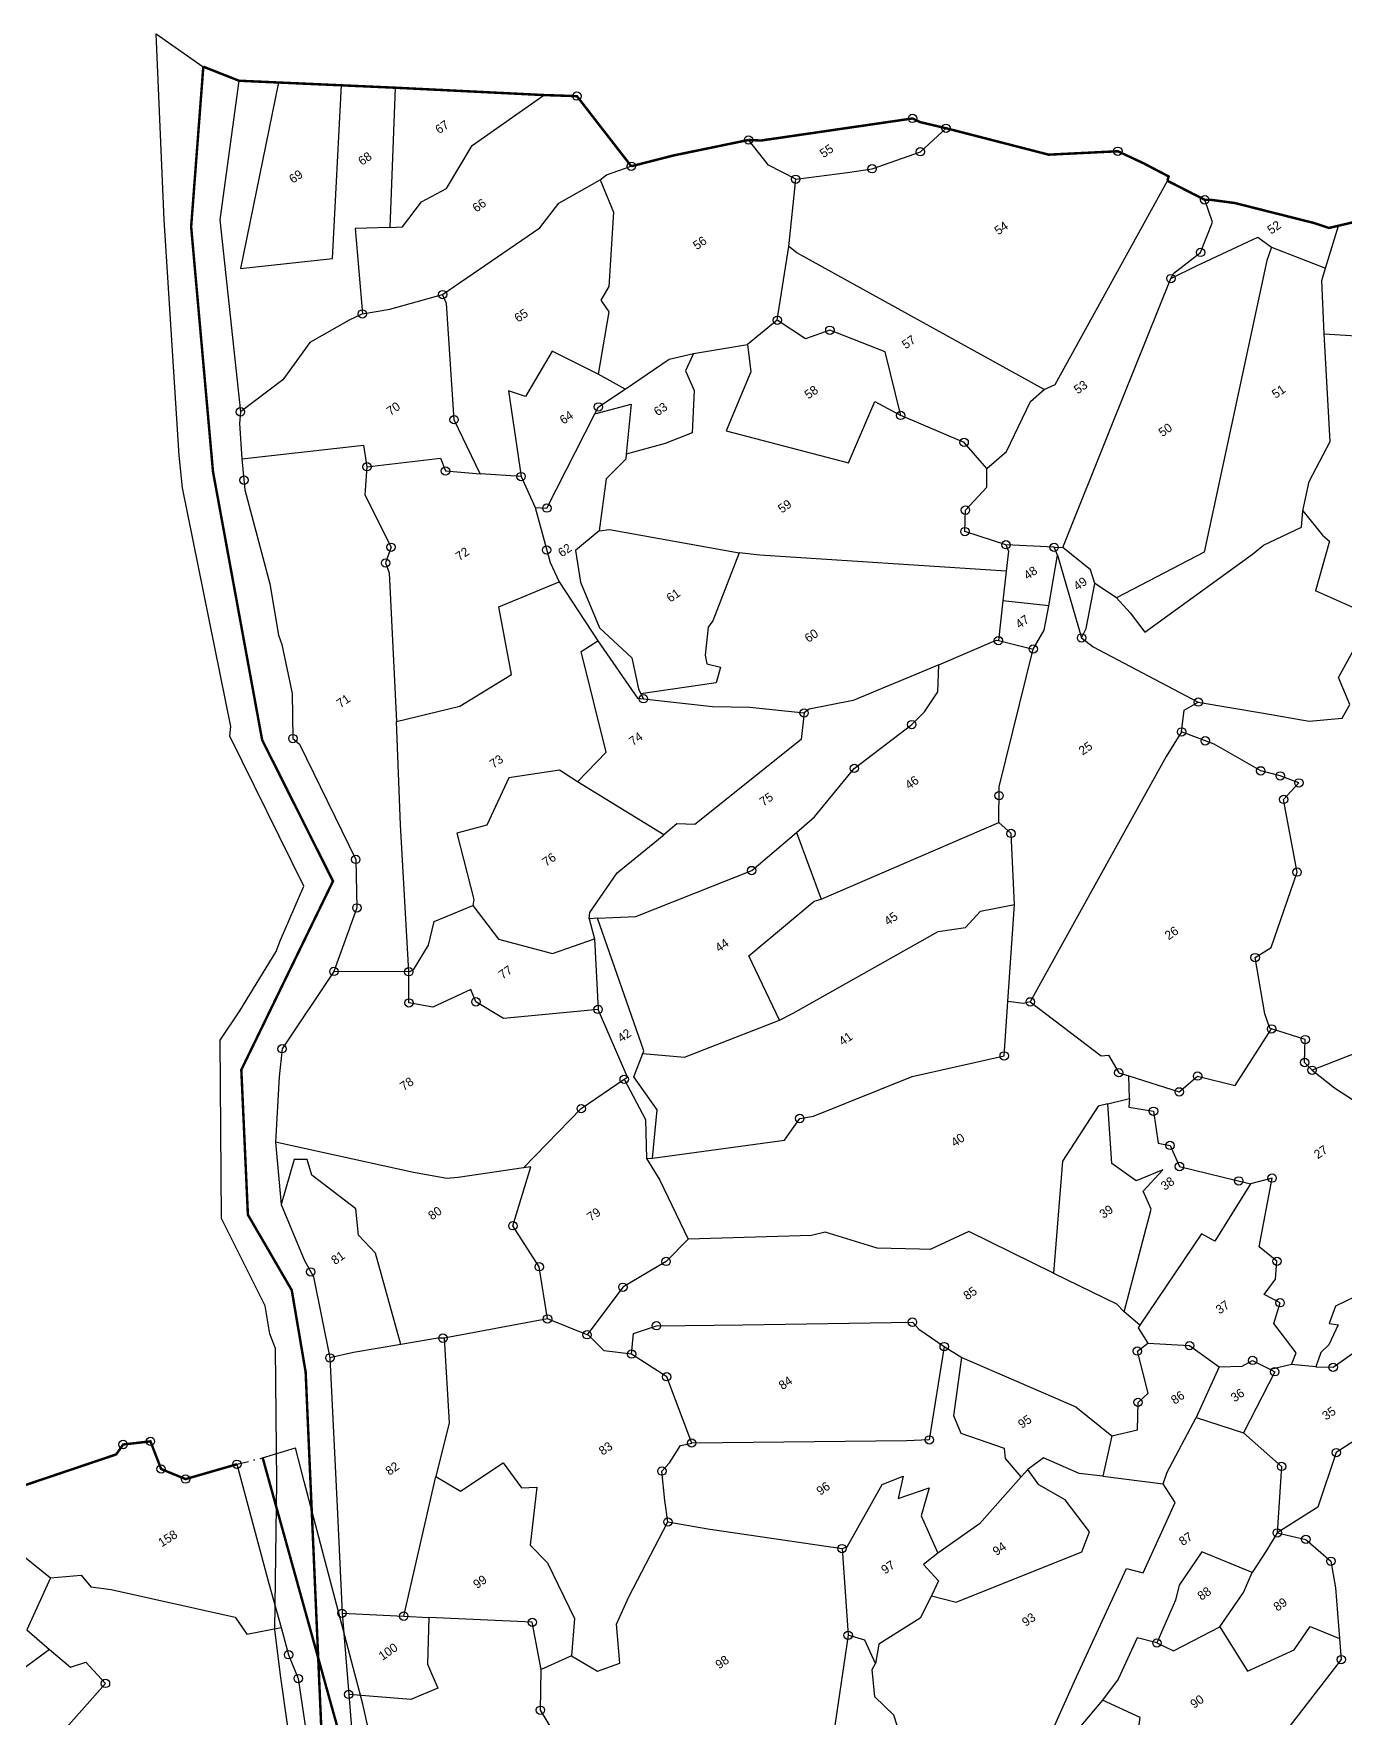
# Model space of a CAD drawing. Header units: metres. Extents: x 279314 to 283106, y 2040531 to 2045723.
# Drawn here: x 279998 to 280552, y 2045011 to 2045723 of the extents above; entities that cross this region are included whole.
import ezdxf
from ezdxf.enums import TextEntityAlignment as Align

# ---------------------------------------------------------------- set-up
doc = ezdxf.new("R2010")
doc.units = ezdxf.units.M
doc.header["$MEASUREMENT"] = 0
doc.linetypes.add('DASHDOT', pattern=[1, 0.5, -0.25, 0, -0.25])
for name, color, linetype in [('OFF', 1, 'Continuous'), ('POLY_PARCEL', 6, 'Continuous'), ('POLY_WATER', 4, 'Continuous'), ('SYM_STONE', 1, 'Continuous'), ('TEXT_PARCEL', 7, 'Continuous'), ('V_BOUND_LINE', 7, 'Continuous'), ('V_BOUND_STREAM_LINE', 7, 'DASHDOT')]:
    doc.layers.add(name, color=color, linetype=linetype)
doc.styles.add('TEXT_MAP', font='', dxfattribs={"height": 2.5})
doc.styles.get('TEXT_MAP').set_extended_font_data('Kruti Dev 050')

# ---------------------------------------------------------------- blocks, each defined once
blk = doc.blocks.new('STONE')
blk.add_circle((0, 0), 0.851)

msp = doc.modelspace()

# ---------------------------------------------------------------- linework, layer by layer
at = {"layer": 'OFF'}
for points in [[(280049.49, 2045723.24), (280069.5, 2045709.28)], [(280094.61, 2045120.68), (280108.47, 2045124.85)]]:
    msp.add_lwpolyline(points, dxfattribs=at)
at = {"layer": 'POLY_PARCEL'}
for points in [[(280101.33, 2045702.58), (280085.21, 2045623.84), (280124.11, 2045628.12), (280128.04, 2045701.39)], [(280150.66, 2045700.38), (280148.38, 2045641.2)], [(280148.38, 2045641.2), (280153.78, 2045641.48), (280161.86, 2045652.14), (280172.34, 2045657.8), (280183.21, 2045675.98), (280213.62, 2045697.27)], [(280320.17, 2045661.67), (280342.09, 2045664.49), (280352.51, 2045666.07), (280372.92, 2045673.26), (280383.77, 2045683.24)], [(280320.17, 2045661.67), (280308.68, 2045667.6), (280300.22, 2045678.27)], [(280237.36, 2045661.4), (280240.12, 2045663.58), (280250.59, 2045667.14)], [(280170.78, 2045612.84), (280170.78, 2045612.84), (280211.94, 2045641.13), (280219.97, 2045651.49), (280237.36, 2045661.4)], [(280237.36, 2045661.4), (280243.07, 2045647.77), (280241.13, 2045616.31), (280237.7, 2045610.48), (280241.08, 2045605.51), (280236.61, 2045579.24)], [(280317.29, 2045633.16), (280320.17, 2045661.67)], [(280425.29, 2045572.69), (280429.91, 2045574.8), (280477.45, 2045661.02)], [(280478.96, 2045619.61), (280480.16, 2045621.96), (280491.48, 2045630.67), (280496.51, 2045643.48), (280493.27, 2045652.94)], [(280148.38, 2045641.2), (280133.7, 2045640.81), (280136.8, 2045604.68)], [(280544.33, 2045624.04), (280549.87, 2045641.99)], [(280312.39, 2045602), (280317.29, 2045633.16)], [(280425.29, 2045572.69), (280320.7, 2045630.5), (280317.29, 2045633.16)], [(280521.46, 2045632.93), (280519.5, 2045627.2), (280492.95, 2045503.82), (280455.97, 2045484.51)], [(280478.96, 2045619.61), (280489.77, 2045625.08), (280515.69, 2045637.18), (280521.46, 2045632.93)], [(280521.46, 2045632.93), (280544.33, 2045624.04)], [(280543.84, 2045596.28), (280542.8, 2045618.77), (280544.33, 2045624.04)], [(280433.16, 2045505.8), (280453.98, 2045557.53), (280478.96, 2045619.61)], [(280136.8, 2045604.68), (280148.39, 2045606.71), (280148.39, 2045606.71), (280170.78, 2045612.84)], [(280186.71, 2045536.95), (280175.61, 2045559.91), (280172.44, 2045609.14), (280170.78, 2045612.84)], [(280136.8, 2045604.68), (280131.21, 2045602.05), (280114.54, 2045592.63), (280103.14, 2045576.74), (280085.22, 2045563.24)], [(280312.39, 2045602), (280299.71, 2045591.74)], [(280364.6, 2045561.7), (280358.09, 2045588.65), (280334.62, 2045597.78), (280324.34, 2045594.13), (280312.39, 2045602)], [(280534.8, 2045521.39), (280537.46, 2045533.73), (280546.32, 2045550.71), (280543.84, 2045596.28)], [(280543.84, 2045596.28), (280568.56, 2045594.75)], [(280236.61, 2045579.24), (280217.11, 2045588.92), (280205.9, 2045569.69), (280198.62, 2045572.11), (280203.99, 2045535.86)], [(280276.96, 2045587.92), (280299.71, 2045591.74)], [(280299.71, 2045591.74), (280301.19, 2045580.19), (280290.74, 2045555.16), (280342.48, 2045541.62), (280353.61, 2045567.54), (280364.6, 2045561.7)], [(280247.99, 2045572.89), (280266.66, 2045585.55), (280276.96, 2045587.92)], [(280276.96, 2045587.92), (280273.57, 2045580.58), (280277.18, 2045572.24), (280276.36, 2045554.31), (280264.9, 2045549.85), (280248.47, 2045545.3)], [(280247.99, 2045572.89), (280236.61, 2045579.24)], [(280235.23, 2045562.45), (280236.69, 2045565.33), (280247.99, 2045572.89)], [(280401.09, 2045539.21), (280409.37, 2045546.47), (280419.49, 2045567.58), (280425.29, 2045572.69)], [(280209.9, 2045522.79), (280214.89, 2045522.52), (280235.23, 2045562.45)], [(280235.23, 2045562.45), (280250.6, 2045566.43), (280248.47, 2045545.3)], [(280401.09, 2045539.21), (280391.45, 2045550.32), (280364.6, 2045561.7)], [(280085.86, 2045543.32), (280137.26, 2045549.07), (280138.76, 2045539.98)], [(280138.76, 2045539.98), (280137.84, 2045528.13), (280148.93, 2045505.96), (280146.61, 2045499.29), (280148.2, 2045495.07), (280151.19, 2045432.18)], [(280138.76, 2045539.98), (280169.82, 2045543.64), (280171.98, 2045538.21), (280186.71, 2045536.95)], [(280248.47, 2045545.3), (280248.26, 2045543.24), (280239.96, 2045534.82), (280237.06, 2045512.83)], [(280409.15, 2045506.98), (280391.76, 2045512.57), (280392, 2045521.63), (280401.08, 2045531.39), (280401.09, 2045539.21)], [(280203.99, 2045535.86), (280186.71, 2045536.95)], [(280203.99, 2045535.86), (280209.9, 2045522.79)], [(280209.9, 2045522.79), (280216.2, 2045499.45), (280220.08, 2045491.26)], [(280455.97, 2045484.51), (280461.67, 2045478.12), (280467.9, 2045470.07), (280513.5, 2045502.95), (280518.18, 2045506.84), (280534.18, 2045514.45), (280534.8, 2045521.39)], [(280534.8, 2045521.39), (280543.05, 2045511.05), (280546.06, 2045508.58), (280540.11, 2045487.43)], [(280237.06, 2045512.83), (280227.05, 2045504.57), (280229.17, 2045491.11), (280237.17, 2045471.87), (280250.76, 2045459.17), (280253.61, 2045446.09), (280254.67, 2045443.96)], [(280237.06, 2045512.83), (280241.31, 2045513.52), (280296.19, 2045503.56)], [(280296.19, 2045503.56), (280285.14, 2045474.86), (280283.07, 2045472.09), (280281.87, 2045460.34), (280282.61, 2045456.58), (280288.34, 2045455.23), (280286.51, 2045448.63), (280254.67, 2045443.96)], [(280409.23, 2045495.76), (280305, 2045502.55), (280296.19, 2045503.56)], [(280429.51, 2045505.91), (280409.15, 2045506.98)], [(280409.15, 2045506.98), (280410.25, 2045504.33), (280409.23, 2045495.76)], [(280429.51, 2045505.91), (280433.16, 2045505.8)], [(280430.92, 2045502.63), (280429.51, 2045505.91)], [(280446.71, 2045490.67), (280444.93, 2045496.38), (280433.16, 2045505.8)], [(280409.23, 2045495.76), (280407.75, 2045483.29)], [(280427.24, 2045481.2), (280430.92, 2045502.63)], [(280430.92, 2045502.63), (280441.12, 2045467.59)], [(280151.19, 2045432.18), (280178.01, 2045438.75), (280199.96, 2045452.06), (280194.61, 2045480.77), (280220.08, 2045491.26)], [(280220.08, 2045491.26), (280236.45, 2045466.4)], [(280441.12, 2045467.59), (280443.03, 2045471.5), (280446.71, 2045490.67)], [(280455.97, 2045484.51), (280446.71, 2045490.67)], [(280407.75, 2045483.29), (280405.95, 2045466.43)], [(280427.24, 2045481.2), (280407.75, 2045483.29)], [(280556.62, 2045480.2), (280540.11, 2045487.43)], [(280420.67, 2045462.88), (280425.28, 2045470.82), (280427.24, 2045481.2)], [(280441.12, 2045467.59), (280446.08, 2045463.87), (280490.53, 2045440.42)], [(280227.8, 2045406.74), (280240, 2045419.28), (280229.32, 2045461.76), (280236.45, 2045466.4)], [(280236.45, 2045466.4), (280253.24, 2045442.13), (280255.72, 2045441.85)], [(280380.74, 2045456.19), (280405.01, 2045466.65), (280405.95, 2045466.43)], [(280405.95, 2045466.43), (280420.67, 2045462.88)], [(280406.1, 2045389.5), (280406.29, 2045404.59), (280420.67, 2045462.88)], [(280490.53, 2045440.42), (280518.15, 2045435.78), (280537.41, 2045432.41), (280551.35, 2045433.6), (280554.71, 2045439.4), (280549.86, 2045450.79), (280558.3, 2045466.18)], [(280380.74, 2045456.19), (280344.43, 2045441.03), (280325.84, 2045437.42), (280323.74, 2045435.81)], [(280328.09, 2045391.91), (280344.98, 2045412.38), (280369.3, 2045430.93), (280374.69, 2045436.36), (280380.38, 2045444.73), (280380.74, 2045456.19)], [(280254.67, 2045443.96), (280255.72, 2045441.85)], [(280255.72, 2045441.85), (280284.94, 2045438.62), (280300.79, 2045438.23), (280323.74, 2045435.81)], [(280483.44, 2045427.8), (280484.62, 2045437.07), (280490.53, 2045440.42)], [(280156.43, 2045326.34), (280152.97, 2045388.47), (280151.19, 2045432.18)], [(280323.74, 2045435.81), (280322.44, 2045424.6), (280277.46, 2045388.61), (280269.92, 2045388.86), (280264.39, 2045384.31)], [(280483.44, 2045427.8), (280476.89, 2045417.38), (280419.42, 2045313.59)], [(280521.55, 2045302.15), (280520.74, 2045302.4), (280518.72, 2045308.51), (280514.59, 2045332.34), (280521.39, 2045336.61), (280532.32, 2045368.48), (280526.64, 2045399.25), (280533.11, 2045406.23), (280525.19, 2045409.21), (280516.98, 2045411.33), (280497.24, 2045422.61), (280483.44, 2045427.8)], [(280227.8, 2045406.74), (280220.15, 2045411.66), (280198.79, 2045408.44), (280189.54, 2045388.35), (280176.73, 2045384.96), (280183.95, 2045356.91), (280183.56, 2045354.29)], [(280264.39, 2045384.31), (280227.8, 2045406.74)], [(280320.44, 2045385.27), (280328.09, 2045391.91)], [(280330.96, 2045356.98), (280406.1, 2045389.5)], [(280412.81, 2045354.78), (280411.28, 2045384.84), (280406.1, 2045389.5)], [(280232.8, 2045348.7), (280233.04, 2045351.44), (280244.65, 2045368.12), (280264.39, 2045384.31)], [(280236.34, 2045349.05), (280252.51, 2045349.69), (280301.55, 2045369.16), (280320.44, 2045385.27)], [(280320.44, 2045385.27), (280330.96, 2045356.98)], [(280158.47, 2045327.18), (280164.84, 2045337.54), (280167.16, 2045347.56), (280183.56, 2045354.29)], [(280183.56, 2045354.29), (280194.42, 2045340.13), (280217.29, 2045333.98), (280235.09, 2045340.2)], [(280313.27, 2045305.88), (280300.28, 2045333.1), (280327.94, 2045356.16), (280330.96, 2045356.98)], [(280313.27, 2045305.88), (280319.06, 2045308.8), (280380.47, 2045343.3), (280392.07, 2045345.05), (280398.33, 2045351.99), (280412.81, 2045354.78)], [(280409.96, 2045313.76), (280412.81, 2045354.78)], [(280236.34, 2045349.05), (280232.8, 2045348.7)], [(280232.8, 2045348.7), (280235.09, 2045340.2)], [(280255.43, 2045291.67), (280255.89, 2045292.83), (280236.34, 2045349.05)], [(280235.09, 2045340.2), (280236.55, 2045310.4)], [(280156.43, 2045326.34), (280124.76, 2045326.45)], [(280156.43, 2045326.34), (280158.47, 2045327.18)], [(280236.55, 2045310.4), (280196.48, 2045306.52), (280184.84, 2045313.6), (280182.68, 2045318.85), (280166.63, 2045311.31), (280156.52, 2045313.14), (280156.43, 2045326.34)], [(280156.43, 2045326.34), (280156.43, 2045326.34)], [(280259.56, 2045247.4), (280315.49, 2045255.01), (280321.91, 2045264.23), (280327.73, 2045265.22), (280369.5, 2045282), (280408.39, 2045290.72), (280409.96, 2045313.76)], [(280419.42, 2045313.59), (280416.61, 2045312.94), (280409.96, 2045313.76)], [(280419.42, 2045313.59), (280449.46, 2045290.77), (280452.6, 2045291.05), (280456.88, 2045283.61), (280461.11, 2045282.27)], [(280247.59, 2045280.81), (280249.01, 2045281.77), (280236.55, 2045310.4)], [(280255.43, 2045291.67), (280273.12, 2045290.22), (280313.27, 2045305.88)], [(280596.17, 2045307.13), (280538.67, 2045284.67)], [(280461.11, 2045282.27), (280482.46, 2045275.51), (280490.21, 2045282.18), (280506.17, 2045278.26), (280521.55, 2045302.15)], [(280538.67, 2045284.67), (280535.54, 2045287.93), (280535.77, 2045297.63), (280521.55, 2045302.15)], [(280259.56, 2045247.4), (280261.55, 2045267.93), (280251.66, 2045281.91), (280255.43, 2045291.67)], [(280461.39, 2045272.63), (280461.11, 2045282.27)], [(280538.67, 2045284.67), (280548.15, 2045277.26), (280564.27, 2045266.73)], [(280205, 2045243.37), (280229.41, 2045268.41), (280247.59, 2045280.81)], [(280247.59, 2045280.81), (280256.58, 2045263.85), (280257.06, 2045247.35)], [(280452.27, 2045270.44), (280448.13, 2045269.52), (280433, 2045246.25), (280429.22, 2045198.73)], [(280452.27, 2045270.44), (280461.39, 2045272.63)], [(280459.18, 2045182.45), (280470.55, 2045225.89), (280467.26, 2045233.45), (280475.56, 2045242.45), (280464.21, 2045237.85), (280453.89, 2045245.23), (280452.27, 2045270.44)], [(280461.39, 2045272.63), (280461.11, 2045268.97), (280471.58, 2045267.32), (280473.59, 2045253.75), (280478.56, 2045252.85), (280482.57, 2045243.92), (280512.62, 2045236.59)], [(280158.5, 2045241.44), (280100.08, 2045254.26)], [(280153.03, 2045168.68), (280142.36, 2045207.23), (280135.17, 2045214.88), (280134.02, 2045225.97), (280115.47, 2045240.28), (280113.44, 2045246.87), (280107.97, 2045246.87), (280102.43, 2045227.78)], [(280257.06, 2045247.35), (280259.56, 2045247.4)], [(280257.06, 2045247.35), (280262.61, 2045238.1), (280274.63, 2045213.23)], [(280205, 2045243.37), (280177.28, 2045239.24), (280172.49, 2045238.87), (280158.5, 2045241.44)], [(280215.14, 2045179.44), (280211.65, 2045201.51), (280200.5, 2045218.83), (280208.03, 2045243.83), (280205, 2045243.37)], [(280512.62, 2045236.59), (280497.56, 2045212.28), (280491.86, 2045215.49), (280465.85, 2045176.79)], [(280529.99, 2045160.12), (280531.93, 2045165.15), (280522.51, 2045177.5), (280525.13, 2045186.26), (280518.34, 2045189.79), (280523.22, 2045196.21), (280523.83, 2045203.8), (280516.35, 2045209.9), (280521.78, 2045239.04), (280512.62, 2045236.59)], [(280617.94, 2045227.41), (280604.45, 2045219.15), (280596.5, 2045221.23), (280593.46, 2045216.53), (280581.79, 2045216.47), (280575.65, 2045208.1), (280567.73, 2045211.07), (280561.08, 2045203.43), (280556.74, 2045188.71), (280548.59, 2045184.8), (280545.85, 2045177.48), (280549.72, 2045176.9), (280545.75, 2045168.52), (280542.35, 2045165.29), (280540.33, 2045159.12)], [(280274.63, 2045213.23), (280265.34, 2045203.76), (280247.07, 2045192.85), (280231.91, 2045172.71)], [(280429.22, 2045198.73), (280393.42, 2045216.46), (280377.02, 2045208.79), (280372.57, 2045208.96), (280354.69, 2045209.38), (280332.6, 2045216.2), (280326.82, 2045214.7), (280274.63, 2045213.23)], [(280429.22, 2045198.73), (280455.9, 2045185.88), (280459.18, 2045182.45)], [(280465.85, 2045176.79), (280459.18, 2045182.45)], [(280215.14, 2045179.44), (280171.44, 2045171.27)], [(280231.91, 2045172.71), (280215.14, 2045179.44)], [(280250.74, 2045164.53), (280251.53, 2045173.32), (280261.22, 2045176.56), (280297.83, 2045176.97), (280369.57, 2045178.06), (280372.29, 2045175.07), (280383, 2045167.74)], [(280465.85, 2045176.79), (280465.14, 2045175.73), (280469.2, 2045169.14)], [(280153.03, 2045168.68), (280133.11, 2045165.25), (280123.08, 2045162.94)], [(280171.44, 2045171.27), (280168.68, 2045171.36), (280153.03, 2045168.68)], [(280171.44, 2045171.27), (280173.5, 2045135.45), (280167.91, 2045112.77)], [(280250.74, 2045164.53), (280239.19, 2045166), (280232.64, 2045172.41), (280231.91, 2045172.71)], [(280453.98, 2045130.01), (280464.84, 2045132.5), (280465.03, 2045144.13), (280469.32, 2045147.97), (280464.75, 2045165.84), (280469.2, 2045169.14)], [(280469.2, 2045169.14), (280486.83, 2045168.12), (280499.31, 2045159.19)], [(280276.15, 2045126.92), (280265.58, 2045154.95), (280250.74, 2045164.53)], [(280383, 2045167.74), (280376.71, 2045128.25), (280367.02, 2045127.82), (280276.15, 2045126.92)], [(280383, 2045167.74), (280390.47, 2045163.07)], [(280415.59, 2045112.61), (280408.98, 2045120.36), (280408.46, 2045124.55), (280390.14, 2045130.95), (280387.14, 2045138.42), (280390.47, 2045163.07)], [(280390.47, 2045163.07), (280438.73, 2045142.27), (280453.98, 2045130.01)], [(280499.31, 2045159.19), (280509.1, 2045159.47), (280513.52, 2045161.87), (280521.1, 2045158.01)], [(280540.33, 2045159.12), (280547.6, 2045158.96), (280555.72, 2045164.79), (280571.29, 2045162.99)], [(280499.31, 2045159.19), (280489.62, 2045137.66)], [(280521.1, 2045158.01), (280522.9, 2045157.09), (280509.61, 2045131.3)], [(280529.99, 2045160.12), (280521.1, 2045158.01)], [(280540.33, 2045159.12), (280529.99, 2045160.12)], [(280475.73, 2045109.63), (280477.34, 2045114.64), (280489.62, 2045137.66)], [(280489.62, 2045137.66), (280509.61, 2045131.3)], [(280570.85, 2045137.81), (280566.26, 2045134.03), (280548.93, 2045122.87), (280541.07, 2045099.76), (280523.93, 2045088.89)], [(280266.08, 2045093.52), (280264.77, 2045102.62), (280263.54, 2045115.03), (280266.79, 2045118.54), (280271.37, 2045125.92), (280276.15, 2045126.92)], [(280453.98, 2045130.01), (280453.98, 2045130.01), (280450.18, 2045112.89)], [(280509.61, 2045131.3), (280525.79, 2045117.04), (280523.93, 2045088.89)], [(280167.91, 2045112.77), (280178.34, 2045106.52), (280196.32, 2045118.56), (280204.1, 2045107.95), (280210.62, 2045108.26), (280207.78, 2045083.77), (280215.12, 2045076.22), (280226.62, 2045052.62), (280225.3, 2045036.87)], [(280450.18, 2045112.89), (280440.16, 2045113.99), (280425.07, 2045120.66), (280418.4, 2045115.77)], [(280154.33, 2045053.66), (280167.91, 2045112.77)], [(280341.94, 2045082.95), (280356.74, 2045109.35), (280365.59, 2045112.87), (280363.48, 2045103.38), (280376.61, 2045107.93), (280373.3, 2045096.09), (280380.34, 2045080.29)], [(280377.65, 2045062.23), (280388.05, 2045059.62), (280441.27, 2045080.86), (280444.49, 2045089.38), (280434.26, 2045102.9), (280423.11, 2045109.28), (280418.4, 2045115.77)], [(280415.59, 2045112.61), (280397.91, 2045092.7), (280380.34, 2045080.29)], [(280418.4, 2045115.77), (280415.59, 2045112.61)], [(280450.18, 2045112.89), (280450.18, 2045112.89), (280475.73, 2045109.63)], [(280422.59, 2044989.82), (280425.54, 2044998.1), (280438.16, 2045026.19), (280460.2, 2045073.87), (280467.19, 2045071.98), (280480.7, 2045101.75), (280475.73, 2045109.63)], [(279969.23, 2045099.7), (279976.01, 2045093.08), (280004.9, 2045069.94)], [(280225.3, 2045036.87), (280236.31, 2045030.4), (280245.76, 2045033.78), (280244.27, 2045050.22), (280249.5, 2045061.83), (280266.08, 2045093.52)], [(280266.08, 2045093.52), (280282.94, 2045090.56), (280339.77, 2045082.27)], [(280339.77, 2045082.27), (280339.77, 2045082.27), (280341.94, 2045082.95)], [(280523.93, 2045088.89), (280519.45, 2045081.5), (280513.28, 2045072.18)], [(280523.93, 2045088.89), (280523.93, 2045088.89)], [(280523.93, 2045088.89), (280536.03, 2045086.16), (280546.66, 2045076.9), (280548.59, 2045065.6), (280550.3, 2045044.27)], [(280339.77, 2045082.27), (280342.37, 2045045.57)], [(280339.77, 2045082.27), (280339.77, 2045082.27)], [(280380.34, 2045080.29), (280374.2, 2045075.57), (280380.66, 2045068.65), (280377.65, 2045062.23)], [(280513.28, 2045072.18), (280492, 2045080.92), (280482.45, 2045066.73), (280480.93, 2045060.42), (280473.03, 2045042.32)], [(280004.9, 2045069.94), (279994.79, 2045047.88), (280004.48, 2045039.58)], [(280004.9, 2045069.94), (280017.74, 2045070.99), (280021.96, 2045066.09), (280030.48, 2045064.92), (280082.94, 2045053.25), (280087.98, 2045046.07), (280102.38, 2045048.84)], [(280499.65, 2045049.19), (280509.63, 2045063.67), (280513.28, 2045072.18)], [(280377.65, 2045062.23), (280372.87, 2045052.84), (280355.35, 2045041.79), (280354, 2045033.63)], [(280128.19, 2045054.88), (280154.33, 2045053.66)], [(280004.48, 2045039.58), (279988.7, 2045028), (279962.12, 2045025.8), (279952.02, 2045053.42)], [(280164.93, 2045053.16), (280164.32, 2045033.37), (280168.67, 2045023.13), (280157.37, 2045018.47), (280131.01, 2045020.55)], [(280154.33, 2045053.66), (280164.93, 2045053.16)], [(280212.41, 2045031.12), (280208.71, 2045051.07), (280164.93, 2045053.16)], [(280473.03, 2045042.32), (280480, 2045038.95), (280499.65, 2045049.19)], [(280499.65, 2045049.19), (280511.41, 2045030.39), (280531.08, 2045039.38), (280537.87, 2045049.35), (280550.3, 2045044.27)], [(280342.37, 2045045.57), (280334.97, 2044996.04), (280333.13, 2044988.67), (280327.24, 2044985.01)], [(280354, 2045033.63), (280349.46, 2045043.54), (280342.37, 2045045.57)], [(280473.03, 2045042.32), (280464.7, 2045044.55), (280456.65, 2045026.98), (280449.94, 2045018.08)], [(280550.3, 2045044.27), (280551.04, 2045035.31), (280525.66, 2045002.47), (280504.92, 2044982.85)], [(280004.48, 2045039.58), (280013.26, 2045032.06), (280019.8, 2045034.22), (280028.1, 2045025.2), (280010.31, 2045005.16), (279984.22, 2044975.02), (279976.44, 2044968.97), (279983.03, 2044966.19), (279980.63, 2044960.94), (279990.84, 2044941.73), (280002.28, 2044935.23), (280000.67, 2044923.65), (280030.31, 2044873.78)], [(280225.3, 2045036.87), (280212.41, 2045031.12)], [(280404.44, 2044992.48), (280392.84, 2044993.34), (280371.29, 2044987.05), (280368.7, 2044989.88), (280361.74, 2045011.79), (280353.69, 2045019.47), (280352.56, 2045031.16), (280354, 2045033.63)], [(280222.57, 2044996.73), (280212.14, 2045013.88), (280212.41, 2045031.12)], [(280449.94, 2045018.08), (280440.05, 2045006.44), (280431.1, 2044979.83)], [(280504.92, 2044982.85), (280482.77, 2044994.09), (280483.6, 2044998.67), (280465.06, 2045004.77), (280465.91, 2045010.83), (280449.94, 2045018.08)]]:
    msp.add_lwpolyline(points, dxfattribs=at)
at = {"layer": 'POLY_WATER'}
for points in [[(280108.1, 2044986.92), (280102.27, 2045027.74), (280099.77, 2045047.85), (280100.67, 2045110.61), (280100.1, 2045166.93), (280097.64, 2045173.18), (280095.67, 2045184.97), (280077.26, 2045221.98), (280076.66, 2045297.35), (280084.93, 2045309.76), (280100.31, 2045334.85), (280102.05, 2045339.41), (280112.06, 2045362.58), (280080.78, 2045426), (280081.14, 2045430.05), (280060.67, 2045531.12), (280059.28, 2045544.79), (280052.9, 2045644.52), (280049.49, 2045723.24)], [(280084.59, 2045703.33), (280076.45, 2045644.46), (280085.22, 2045563.24)], [(280085.22, 2045563.24), (280084.77, 2045558.29), (280085.86, 2045543.32)], [(280085.86, 2045543.32), (280087.09, 2045530.29), (280097.67, 2045490.44), (280101.34, 2045468.75), (280102.76, 2045464.83), (280107.06, 2045444.09), (280107.4, 2045424.99), (280110.26, 2045422.63), (280133.99, 2045373.84), (280134.5, 2045353.33), (280134.5, 2045353.33), (280124.76, 2045326.45)], [(280124.76, 2045326.45), (280102.8, 2045293.72), (280101.6, 2045281.87), (280100.08, 2045254.26)], [(280100.08, 2045254.26), (280102.43, 2045227.78)], [(280102.43, 2045227.78), (280112.19, 2045204.38), (280116.07, 2045197.27), (280123.08, 2045162.94)], [(280123.08, 2045162.94), (280126.18, 2045099.89), (280128.19, 2045054.88)], [(280139.3, 2045006.35), (280136.97, 2045016.4), (280112.21, 2045110.66), (280108.47, 2045124.85)], [(280083.73, 2045117.94), (280097.2, 2045067.5), (280102.38, 2045048.84)], [(280128.19, 2045054.88), (280131.01, 2045020.55)], [(280102.38, 2045048.84), (280105.57, 2045037.33), (280109.68, 2045027.24), (280116.65, 2044979.79), (280124.96, 2044962.66)], [(280131.01, 2045020.55), (280135.04, 2044971.52), (280138.47, 2044933.42)]]:
    msp.add_lwpolyline(points, dxfattribs=at)
at = {"layer": 'V_BOUND_LINE', "const_width": 1.04}
for points in [[(280084.59, 2045703.33), (280069.5, 2045709.28)], [(280101.33, 2045702.58), (280084.59, 2045703.33)], [(280128.04, 2045701.39), (280101.33, 2045702.58)], [(280150.66, 2045700.38), (280128.04, 2045701.39)], [(280213.62, 2045697.27), (280150.66, 2045700.38)], [(280250.59, 2045667.14), (280227.59, 2045696.81), (280213.62, 2045697.27)], [(280300.22, 2045678.27), (280305.51, 2045678.03), (280369.63, 2045687.37), (280372.76, 2045685.83), (280383.77, 2045683.24)], [(280383.77, 2045683.24), (280427.22, 2045672.05), (280456.49, 2045673.49), (280467.31, 2045668.43), (280478.01, 2045662.82), (280477.45, 2045661.02)], [(280250.59, 2045667.14), (280268.47, 2045671.71), (280300.22, 2045678.27)], [(280477.45, 2045661.02), (280493.27, 2045652.94)], [(280493.27, 2045652.94), (280495.88, 2045652.94), (280506.05, 2045651.57), (280539.34, 2045643.17), (280545.82, 2045641.04), (280549.87, 2045641.99)], [(280549.87, 2045641.99), (280559.8, 2045644.31), (280567.48, 2045642.31), (280580.97, 2045639.03)], [(279969.23, 2045099.7), (279977.61, 2045099.47), (279981.35, 2045103.09), (279980.14, 2045106.2), (279985.56, 2045110.12), (279994.76, 2045109.32), (280032.65, 2045122.11), (280035.56, 2045126.3), (280047.13, 2045127.63), (280051.65, 2045115.93), (280061.98, 2045111.66), (280083.73, 2045117.94)]]:
    msp.add_lwpolyline(points, dxfattribs=at)
at = {"layer": 'V_BOUND_STREAM_LINE', "ltscale": 10, "const_width": 1.04, "flags": 128}
for points in [[(280069.5, 2045709.28), (280064.35, 2045641.54), (280073.59, 2045537.96), (280094.39, 2045424.41), (280124.38, 2045364.66), (280085.58, 2045284.83), (280088.36, 2045223.51), (280106.92, 2045191.59), (280112.8, 2045156.94), (280120.07, 2044991.51), (280134.93, 2044832.55), (280215.58, 2044755.81), (280218.09, 2044719.84), (280186.21, 2044661.77), (280152.09, 2044495.95), (280186.01, 2044409.9), (280266.75, 2044348.37)], [(280094.61, 2045120.68), (280137.28, 2044966.92), (280219.25, 2044807.59), (280210.59, 2044757.14), (280169.66, 2044689.68), (280161.01, 2044591.16), (280192.89, 2044474.11), (280240.64, 2044407.51), (280276.68, 2044365.67), (280303.98, 2044292.34), (280279.71, 2044229.62), (280342.57, 2044132.5), (280429.01, 2044084.49), (280473.72, 2044048.21)]]:
    msp.add_lwpolyline(points, dxfattribs=at)
at = {"layer": 'V_BOUND_STREAM_LINE', "ltscale": 10, "flags": 128}
msp.add_lwpolyline([(280083.73, 2045117.94), (280094.61, 2045120.68)], dxfattribs=at)

# ---------------------------------------------------------------- block references
at = {"layer": 'SYM_STONE'}
for p, xscale, yscale, zscale, rotation in [((280227.59, 2045696.81), 2.07880163858739, 2.07880163858739, 2.07880163858739, 34.70413316288057), ((280369.63, 2045687.37), 2.07880163858739, 2.07880163858739, 2.07880163858739, 34.70413316288057), ((280383.77, 2045683.24), 2.07880163858739, 2.07880163858739, 2.07880163858739, 34.70413316288057), ((280300.22, 2045678.27), 2.07880163858739, 2.07880163858739, 2.07880163858739, 34.70413316288057), ((280372.92, 2045673.26), 2.07880163858739, 2.07880163858739, 2.07880163858739, 34.70413316288057), ((280456.49, 2045673.49), 2.07880163858739, 2.07880163858739, 2.07880163858739, 34.70413316288057), ((280250.59, 2045667.14), 2.07880163858739, 2.07880163858739, 2.07880163858739, 34.70413316288057), ((280352.51, 2045666.07), 2.07880163858739, 2.07880163858739, 2.07880163858739, 34.70413316288057), ((280320.17, 2045661.67), 2.07880163858739, 2.07880163858739, 2.07880163858739, 34.70413316288057), ((280493.27, 2045652.94), 2.07880163858739, 2.07880163858739, 2.07880163858739, 34.70413316288057), ((280491.48, 2045630.67), 2.07880163858739, 2.07880163858739, 2.07880163858739, 34.70413316288057), ((280478.96, 2045619.61), 2.07880163858739, 2.07880163858739, 2.07880163858739, 34.70413316288057), ((280170.78, 2045612.84), 2.07880163858739, 2.07880163858739, 2.07880163858739, 34.70413316288057), ((280136.8, 2045604.68), 2.07880163858739, 2.07880163858739, 2.07880163858739, 34.70413316288057), ((280312.39, 2045602), 2.07880163858739, 2.07880163858739, 2.07880163858739, 34.70413316288057), ((280334.62, 2045597.78), 2.07880163858739, 2.07880163858739, 2.07880163858739, 34.70413316288057), ((280236.69, 2045565.33), 2.07880163858739, 2.07880163858739, 2.07880163858739, 34.70413316288057), ((280085.22, 2045563.24), 2.07880163858739, 2.07880163858739, 2.07880163858739, 34.70413316288057), ((280175.61, 2045559.91), 2.07880163858739, 2.07880163858739, 2.07880163858739, 34.70413316288057), ((280364.6, 2045561.7), 2.07880163858739, 2.07880163858739, 2.07880163858739, 34.70413316288057), ((280391.45, 2045550.32), 2.07880163858739, 2.07880163858739, 2.07880163858739, 34.70413316288057), ((280138.76, 2045539.98), 2.07880163858739, 2.07880163858739, 2.07880163858739, 34.70413316288057), ((280171.98, 2045538.21), 2.07880163858739, 2.07880163858739, 2.07880163858739, 34.70413316288057), ((280086.71, 2045534.32), 2.07880163858739, 2.07880163858739, 2.07880163858739, 34.70413316288057), ((280203.99, 2045535.86), 2.07880163858739, 2.07880163858739, 2.07880163858739, 34.70413316288057), ((280214.89, 2045522.52), 2.07880163858739, 2.07880163858739, 2.07880163858739, 34.70413316288057), ((280392, 2045521.63), 2.07880163858739, 2.07880163858739, 2.07880163858739, 34.70413316288057), ((280391.76, 2045512.57), 2.07880163858739, 2.07880163858739, 2.07880163858739, 34.70413316288057), ((280148.93, 2045505.96), 2.07880163858739, 2.07880163858739, 2.07880163858739, 34.70413316288057), ((280214.77, 2045504.76), 2.07880163858739, 2.07880163858739, 2.07880163858739, 34.70413316288057), ((280409.15, 2045506.98), 2.07880163858739, 2.07880163858739, 2.07880163858739, 34.70413316288057), ((280429.51, 2045505.91), 2.07880163858739, 2.07880163858739, 2.07880163858739, 34.70413316288057), ((280146.61, 2045499.29), 2.07880163858739, 2.07880163858739, 2.07880163858739, 34.70413316288057), ((280405.95, 2045466.43), 2.07880163858739, 2.07880163858739, 2.07880163858739, 34.70413316288057), ((280441.12, 2045467.59), 2.07880163858739, 2.07880163858739, 2.07880163858739, 34.70413316288057), ((280420.67, 2045462.88), 2.07880163858739, 2.07880163858739, 2.07880163858739, 34.70413316288057), ((280255.72, 2045441.85), 2.07880163858739, 2.07880163858739, 2.07880163858739, 34.70413316288057), ((280490.53, 2045440.42), 2.07880163858739, 2.07880163858739, 2.07880163858739, 34.70413316288057), ((280323.74, 2045435.81), 2.07880163858739, 2.07880163858739, 2.07880163858739, 34.70413316288057), ((280369.3, 2045430.93), 2.07880163858739, 2.07880163858739, 2.07880163858739, 34.70413316288057), ((280107.4, 2045424.99), 2.07880163858739, 2.07880163858739, 2.07880163858739, 34.70413316288057), ((280483.44, 2045427.8), 2.07880163858739, 2.07880163858739, 2.07880163858739, 34.70413316288057), ((280493.45, 2045424.03), 2.07880163858739, 2.07880163858739, 2.07880163858739, 34.70413316288057), ((280344.98, 2045412.38), 2.07880163858739, 2.07880163858739, 2.07880163858739, 34.70413316288057), ((280516.98, 2045411.33), 2.07880163858739, 2.07880163858739, 2.07880163858739, 34.70413316288057), ((280525.19, 2045409.21), 2.07880163858739, 2.07880163858739, 2.07880163858739, 34.70413316288057), ((280406.24, 2045400.84), 2.07880163858739, 2.07880163858739, 2.07880163858739, 34.70413316288057), ((280533.11, 2045406.23), 2.07880163858739, 2.07880163858739, 2.07880163858739, 34.70413316288057), ((280526.64, 2045399.25), 2.07880163858739, 2.07880163858739, 2.07880163858739, 34.70413316288057), ((280411.28, 2045384.84), 2.07880163858739, 2.07880163858739, 2.07880163858739, 34.70413316288057), ((280133.99, 2045373.84), 2.07880163858739, 2.07880163858739, 2.07880163858739, 34.70413316288057), ((280301.55, 2045369.16), 2.07880163858739, 2.07880163858739, 2.07880163858739, 34.70413316288057), ((280532.32, 2045368.48), 2.07880163858739, 2.07880163858739, 2.07880163858739, 34.70413316288057), ((280134.5, 2045353.33), 2.07880163858739, 2.07880163858739, 2.07880163858739, 34.70413316288057), ((280514.59, 2045332.34), 2.07880163858739, 2.07880163858739, 2.07880163858739, 34.70413316288057), ((280124.76, 2045326.45), 2.07880163858739, 2.07880163858739, 2.07880163858739, 34.70413316288057), ((280156.43, 2045326.34), 2.07880163858739, 2.07880163858739, 2.07880163858739, 34.70413316288057), ((280156.52, 2045313.14), 2.07880163858739, 2.07880163858739, 2.07880163858739, 34.70413316288057), ((280184.84, 2045313.6), 2.07880163858739, 2.07880163858739, 2.07880163858739, 34.70413316288057), ((280236.55, 2045310.4), 2.07880163858739, 2.07880163858739, 2.07880163858739, 34.70413316288057), ((280419.42, 2045313.59), 2.07880163858739, 2.07880163858739, 2.07880163858739, 34.70413316288057), ((280521.55, 2045302.15), 2.07880163858739, 2.07880163858739, 2.07880163858739, 34.70413316288057), ((280535.77, 2045297.63), 2.07880163858739, 2.07880163858739, 2.07880163858739, 34.70413316288057), ((280102.8, 2045293.72), 2.07880163858739, 2.07880163858739, 2.07880163858739, 34.70413316288057), ((280408.39, 2045290.72), 2.07880163858739, 2.07880163858739, 2.07880163858739, 34.70413316288057), ((280535.54, 2045287.93), 2.07880163858739, 2.07880163858739, 2.07880163858739, 34.70413316288057), ((280247.59, 2045280.81), 2.07880163858739, 2.07880163858739, 2.07880163858739, 34.70413316288057), ((280456.88, 2045283.61), 2.07880163858739, 2.07880163858739, 2.07880163858739, 34.70413316288057), ((280490.21, 2045282.18), 2.07880163858739, 2.07880163858739, 2.07880163858739, 34.70413316288057), ((280538.67, 2045284.67), 2.07880163858739, 2.07880163858739, 2.07880163858739, 34.70413316288057), ((280482.46, 2045275.51), 2.07880163858739, 2.07880163858739, 2.07880163858739, 34.70413316288057), ((280229.41, 2045268.41), 2.07880163858739, 2.07880163858739, 2.07880163858739, 34.70413316288057), ((280471.58, 2045267.32), 2.07880163858739, 2.07880163858739, 2.07880163858739, 34.70413316288057), ((280321.91, 2045264.23), 2.07880163858739, 2.07880163858739, 2.07880163858739, 34.70413316288057), ((280478.56, 2045252.85), 2.07880163858739, 2.07880163858739, 2.07880163858739, 34.70413316288057), ((280482.57, 2045243.92), 2.07880163858739, 2.07880163858739, 2.07880163858739, 34.70413316288057), ((280507.64, 2045237.81), 2.07880163858739, 2.07880163858739, 2.07880163858739, 34.70413316288057), ((280521.78, 2045239.04), 2.07880163858739, 2.07880163858739, 2.07880163858739, 34.70413316288057), ((280200.5, 2045218.83), 2.07880163858739, 2.07880163858739, 2.07880163858739, 34.70413316288057), ((280211.65, 2045201.51), 2.07880163858739, 2.07880163858739, 2.07880163858739, 34.70413316288057), ((280265.34, 2045203.76), 2.07880163858739, 2.07880163858739, 2.07880163858739, 34.70413316288057), ((280523.83, 2045203.8), 2.07880163858739, 2.07880163858739, 2.07880163858739, 34.70413316288057), ((280114.94, 2045199.34), 2.07880163858739, 2.07880163858739, 2.07880163858739, 34.70413316288057), ((280247.07, 2045192.85), 2.07880163858739, 2.07880163858739, 2.07880163858739, 34.70413316288057), ((280525.13, 2045186.26), 2.07880163858739, 2.07880163858739, 2.07880163858739, 34.70413316288057), ((280215.14, 2045179.44), 2.07880163858739, 2.07880163858739, 2.07880163858739, 34.70413316288057), ((280231.91, 2045172.71), 2.07880163858739, 2.07880163858739, 2.07880163858739, 34.70413316288057), ((280261.22, 2045176.56), 2.07880163858739, 2.07880163858739, 2.07880163858739, 34.70413316288057), ((280369.57, 2045178.06), 2.07880163858739, 2.07880163858739, 2.07880163858739, 34.70413316288057), ((280170.86, 2045171.29), 2.07880163858739, 2.07880163858739, 2.07880163858739, 34.70413316288057), ((280383, 2045167.74), 2.07880163858739, 2.07880163858739, 2.07880163858739, 34.70413316288057), ((280464.75, 2045165.84), 2.07880163858739, 2.07880163858739, 2.07880163858739, 34.70413316288057), ((280486.83, 2045168.12), 2.07880163858739, 2.07880163858739, 2.07880163858739, 34.70413316288057), ((280123.08, 2045162.94), 2.07880163858739, 2.07880163858739, 2.07880163858739, 34.70413316288057), ((280250.74, 2045164.53), 2.07880163858739, 2.07880163858739, 2.07880163858739, 34.70413316288057), ((280513.52, 2045161.87), 2.07880163858739, 2.07880163858739, 2.07880163858739, 34.70413316288057), ((280547.6, 2045158.96), 2.07880163858739, 2.07880163858739, 2.07880163858739, 34.70413316288057), ((280265.58, 2045154.95), 2.07880163858739, 2.07880163858739, 2.07880163858739, 34.70413316288057), ((280522.9, 2045157.09), 2.07880163858739, 2.07880163858739, 2.07880163858739, 34.70413316288057), ((280465.03, 2045144.13), 2.07880163858739, 2.07880163858739, 2.07880163858739, 34.70413316288057), ((280035.56, 2045126.3), 2.078105960937939, 2.078105960937939, 2.078105960937939, 32.54100927107127), ((280047.13, 2045127.63), 2.078105960937939, 2.078105960937939, 2.078105960937939, 32.54100927107127), ((280276.15, 2045126.92), 2.07880163858739, 2.07880163858739, 2.07880163858739, 34.70413316288057), ((280376.71, 2045128.25), 2.07880163858739, 2.07880163858739, 2.07880163858739, 34.70413316288057), ((280548.93, 2045122.87), 2.07880163858739, 2.07880163858739, 2.07880163858739, 34.70413316288057), ((280051.65, 2045115.93), 2.078105960937939, 2.078105960937939, 2.078105960937939, 32.54100927107127), ((280083.73, 2045117.94), 2.078105960937939, 2.078105960937939, 2.078105960937939, 32.54100927107127), ((280525.79, 2045117.04), 2.07880163858739, 2.07880163858739, 2.07880163858739, 34.70413316288057), ((280061.98, 2045111.66), 2.078105960937939, 2.078105960937939, 2.078105960937939, 32.54100927107127), ((280263.54, 2045115.03), 2.07880163858739, 2.07880163858739, 2.07880163858739, 34.70413316288057), ((280266.08, 2045093.52), 2.07880163858739, 2.07880163858739, 2.07880163858739, 34.70413316288057), ((280523.93, 2045088.89), 2.07880163858739, 2.07880163858739, 2.07880163858739, 34.70413316288057), ((280339.77, 2045082.27), 2.07880163858739, 2.07880163858739, 2.07880163858739, 34.70413316288057), ((280536.03, 2045086.16), 2.07880163858739, 2.07880163858739, 2.07880163858739, 34.70413316288057), ((280546.66, 2045076.9), 2.07880163858739, 2.07880163858739, 2.07880163858739, 34.70413316288057), ((280128.19, 2045054.88), 2.07880163858739, 2.07880163858739, 2.07880163858739, 34.70413316288057), ((280154.33, 2045053.66), 2.07880163858739, 2.07880163858739, 2.07880163858739, 34.70413316288057), ((280208.71, 2045051.07), 2.07880163858739, 2.07880163858739, 2.07880163858739, 34.70413316288057), ((280342.37, 2045045.57), 2.07880163858739, 2.07880163858739, 2.07880163858739, 34.70413316288057), ((280473.03, 2045042.32), 2.07880163858739, 2.07880163858739, 2.07880163858739, 34.70413316288057), ((280105.57, 2045037.33), 2.078105960937939, 2.078105960937939, 2.078105960937939, 32.54100927107127), ((280551.04, 2045035.31), 2.07880163858739, 2.07880163858739, 2.07880163858739, 34.70413316288057), ((280028.1, 2045025.2), 2.078105960937939, 2.078105960937939, 2.078105960937939, 32.54100927107127), ((280109.68, 2045027.24), 2.078105960937939, 2.078105960937939, 2.078105960937939, 32.54100927107127), ((280131.01, 2045020.55), 2.07880163858739, 2.07880163858739, 2.07880163858739, 34.70413316288057), ((280212.14, 2045013.88), 2.07880163858739, 2.07880163858739, 2.07880163858739, 34.70413316288057)]:
    msp.add_blockref('STONE', p, dxfattribs=dict(at, xscale=xscale, yscale=yscale, zscale=zscale, rotation=rotation))

# ---------------------------------------------------------------- texts
at = {"layer": 'TEXT_PARCEL', "style": 'TEXT_MAP'}
for s, height, rotation, p in [('67', 3.742, 34.70413, (280170.5, 2045683.78)), ('55', 3.742, 34.70413, (280333.22, 2045673.62)), ('68', 3.742, 34.70413, (280137.88, 2045670.41)), ('69', 3.742, 34.70413, (280108.64, 2045662.81)), ('66', 3.742, 34.70413, (280186.23, 2045650.61)), ('54', 3.742, 34.70413, (280407.13, 2045640.97)), ('52', 3.742, 34.70413, (280522.58, 2045641.31)), ('56', 3.742, 34.70413, (280279.57, 2045634.7)), ('65', 3.742, 34.70413, (280203.96, 2045604.02)), ('57', 3.742, 34.70413, (280367.98, 2045592.75)), ('58', 3.742, 34.70413, (280326.73, 2045571.57)), ('53', 3.742, 34.70413, (280440.73, 2045573.71)), ('51', 3.742, 34.70413, (280524.52, 2045571.8)), ('70', 3.742, 34.70413, (280149.89, 2045564.61)), ('63', 3.742, 34.70413, (280262.98, 2045564.41)), ('64', 3.742, 34.70413, (280223.13, 2045560.86)), ('50', 3.742, 34.70413, (280476.55, 2045555.6)), ('59', 3.742, 34.70413, (280315.5, 2045523.3)), ('72', 3.742, 34.70413, (280179.06, 2045503.15)), ('62', 3.742, 34.70413, (280222.44, 2045504.7)), ('48', 3.742, 34.70413, (280419.51, 2045495.12)), ('49', 3.742, 34.70413, (280440.56, 2045490.53)), ('61', 3.742, 34.70413, (280268.36, 2045485.59)), ('47', 3.742, 34.70413, (280416.03, 2045474.44)), ('60', 3.742, 34.70413, (280326.79, 2045468.54)), ('71', 3.742, 34.70413, (280128.73, 2045440.92)), ('74', 3.742, 34.70413, (280252.49, 2045424.9)), ('73', 3.742, 34.70413, (280193.49, 2045415.35)), ('25', 3.742, 34.70413, (280442.81, 2045420.89)), ('46', 3.742, 34.70413, (280369.32, 2045406.42)), ('75', 3.742, 34.70413, (280307.74, 2045399.33)), ('76', 3.742, 34.70413, (280215.81, 2045373.83)), ('45', 3.742, 34.70413, (280360.46, 2045348.8)), ('44', 3.742, 34.70413, (280288.93, 2045337.55)), ('26', 3.742, 34.70413, (280479.18, 2045342.73)), ('77', 3.742, 34.70413, (280197.35, 2045326.13)), ('42', 3.742, 34.70413, (280247.61, 2045299.42)), ('41', 3.742, 34.70413, (280341.29, 2045298.02)), ('78', 3.742, 34.70413, (280155.56, 2045278.9)), ('40', 3.742, 34.70413, (280388.75, 2045255.15)), ('27', 3.742, 34.70413, (280542.32, 2045250.07)), ('38', 3.742, 34.70413, (280477.53, 2045236.73)), ('80', 3.742, 34.70413, (280167.5, 2045224.18)), ('79', 3.742, 34.70413, (280234.71, 2045223.67)), ('39', 3.742, 34.70413, (280451.57, 2045224.84)), ('81', 3.742, 34.70413, (280126.46, 2045205.32)), ('85', 3.742, 34.70413, (280393.95, 2045190.31)), ('37', 3.742, 34.70413, (280500.76, 2045184.41)), ('84', 3.742, 34.70413, (280315.82, 2045152.38)), ('86', 3.742, 34.70413, (280481.8, 2045146.18)), ('36', 3.742, 34.70413, (280507.11, 2045147.19)), ('35', 3.742, 34.70413, (280545.8, 2045139.5)), ('95', 3.742, 34.70413, (280417.07, 2045136.01)), ('83', 3.742, 34.70413, (280239.72, 2045124.67)), ('82', 3.742, 34.70413, (280149.44, 2045116.15)), ('96', 3.742, 34.70413, (280331.78, 2045107.71)), ('158', 3.741, 32.54101, (280054.43, 2045086.58)), ('94', 3.742, 34.70413, (280406.34, 2045082.2)), ('87', 3.742, 34.70413, (280485.18, 2045086.38)), ('97', 3.742, 34.70413, (280359.19, 2045074.37)), ('99', 3.742, 34.70413, (280186.54, 2045068.22)), ('88', 3.742, 34.70413, (280493.06, 2045063.26)), ('89', 3.742, 34.70413, (280525.21, 2045058.66)), ('93', 3.742, 34.70413, (280418.74, 2045052.23)), ('100', 3.742, 34.70413, (280147.68, 2045038.67)), ('98', 3.742, 34.70413, (280289.02, 2045034.24)), ('90', 3.742, 34.70413, (280489.98, 2045017.56))]:
    msp.add_text(s, height=height, rotation=rotation, dxfattribs=at).set_placement(p, align=Align.MIDDLE)

doc.saveas('drawing.dxf')
